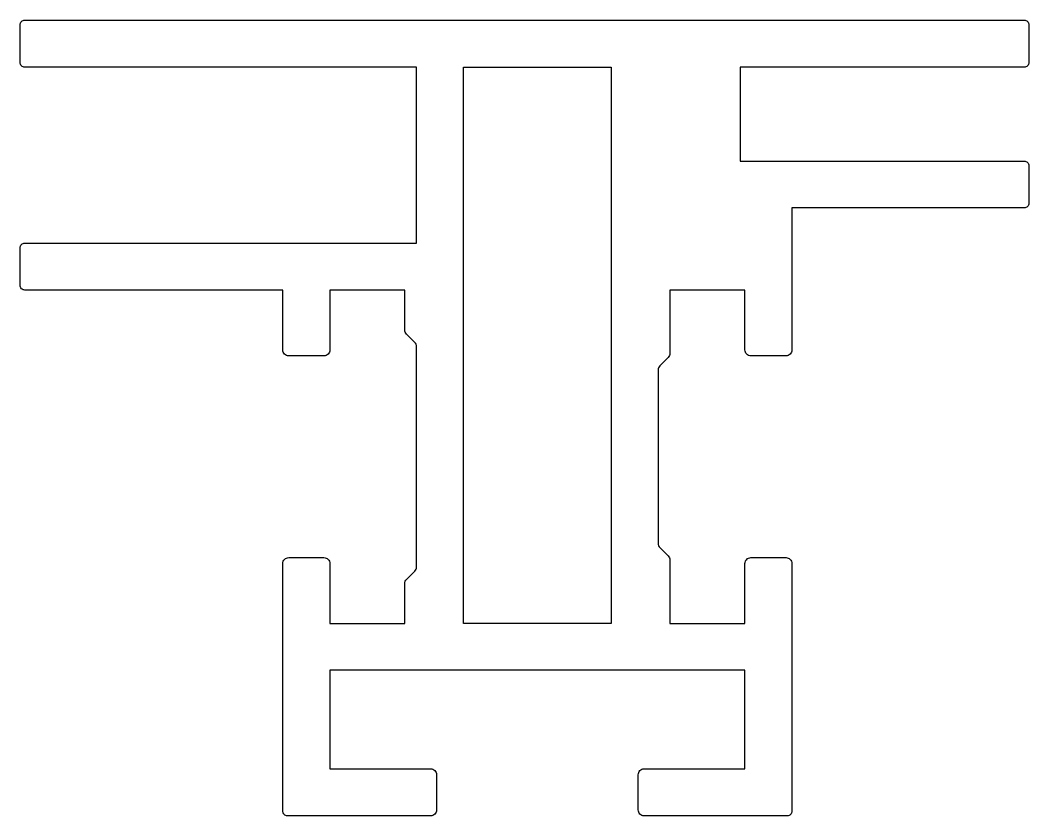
# Model space of a CAD drawing. Extents: x 644.4 to 687.4, y 473.7 to 507.6.
import ezdxf

# ---------------------------------------------------------------- set-up
doc = ezdxf.new("R2010")
doc.units = 0
doc.layers.get('0').update_dxf_attribs({"linetype": 'CONTINUOUS'})

msp = doc.modelspace()

# ---------------------------------------------------------------- linework, layer by layer
at = {"color": 7}
msp.add_lwpolyline([(675.079, 505.628), (675.079, 501.628), (687.179, 501.628, -0.414214), (687.379, 501.428), (687.379, 499.828, -0.414214), (687.179, 499.628), (677.279, 499.628), (677.279, 493.578, -0.414214), (677.029, 493.328), (675.529, 493.328, -0.414214), (675.279, 493.578), (675.279, 496.128), (672.079, 496.128), (672.079, 493.432, -0.198917), (672.006, 493.255), (671.653, 492.901, 0.198917), (671.579, 492.724), (671.579, 485.332, 0.198917), (671.653, 485.155), (672.006, 484.801, -0.198917), (672.079, 484.624), (672.079, 481.928), (675.279, 481.928), (675.279, 484.478, -0.414214), (675.529, 484.728), (677.029, 484.728, -0.414214), (677.279, 484.478), (677.279, 473.928, -0.414214), (677.079, 473.728), (670.979, 473.728, -0.414214), (670.729, 473.978), (670.729, 475.478, -0.414214), (670.979, 475.728), (675.279, 475.728), (675.279, 479.928), (657.579, 479.928), (657.579, 475.728), (661.879, 475.728, -0.414214), (662.129, 475.478), (662.129, 473.978, -0.414214), (661.879, 473.728), (655.779, 473.728, -0.414214), (655.579, 473.928), (655.579, 484.478, -0.414214), (655.829, 484.728), (657.329, 484.728, -0.414214), (657.579, 484.478), (657.579, 481.928), (660.779, 481.928), (660.779, 483.624, -0.198917), (660.853, 483.801), (661.206, 484.155, 0.198917), (661.279, 484.332), (661.279, 493.724, 0.198917), (661.206, 493.901), (660.853, 494.255, -0.198917), (660.779, 494.432), (660.779, 496.128), (657.579, 496.128), (657.579, 493.578, -0.414214), (657.329, 493.328), (655.829, 493.328, -0.414214), (655.579, 493.578), (655.579, 496.128), (644.579, 496.128, -0.414214), (644.379, 496.328), (644.379, 497.928, -0.414214), (644.579, 498.128), (661.279, 498.128), (661.279, 505.628), (644.579, 505.628, -0.414214), (644.379, 505.828), (644.379, 507.428, -0.414214), (644.579, 507.628), (687.179, 507.628, -0.414214), (687.379, 507.428), (687.379, 505.828, -0.414214), (687.179, 505.628)], format="xyb", close=True, dxfattribs=at)
msp.add_lwpolyline([(669.579, 481.928), (663.279, 481.928), (663.279, 505.628), (669.579, 505.628)], close=True)

doc.saveas('drawing.dxf')
